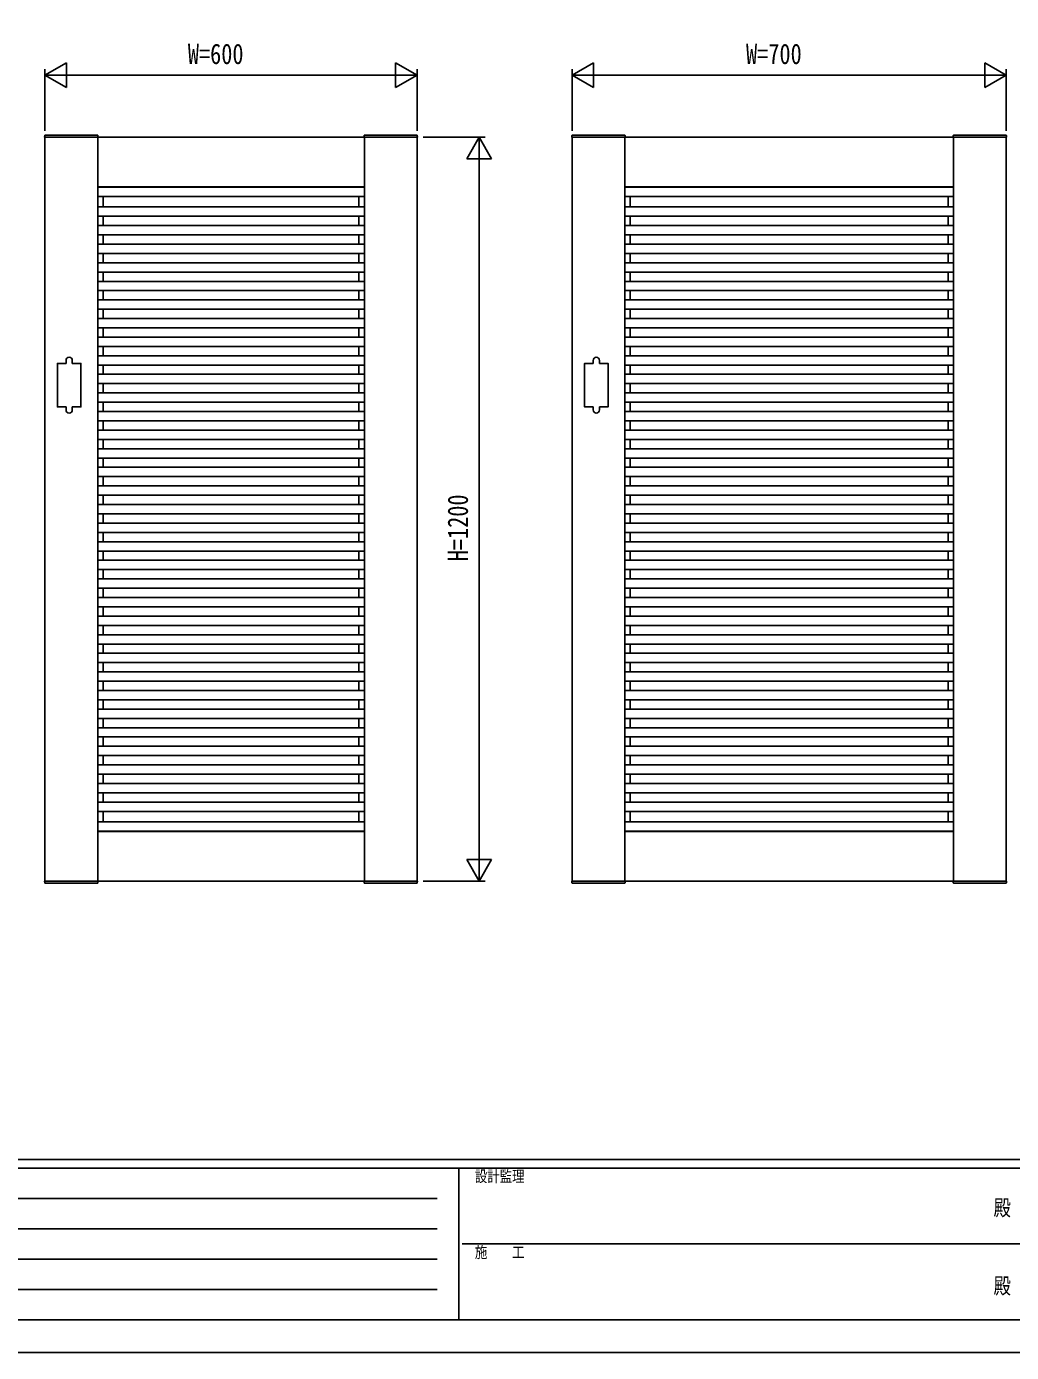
# Model space of a CAD drawing. Units: millimetres on the paper. Extents: x -297 to 297, y -210 to 210.
# Drawn here: x -163.7 to -4.9, y -210 to 3.9 of the extents above; entities that cross this region are included whole.
import ezdxf
from ezdxf.enums import TextEntityAlignment as Align

# ---------------------------------------------------------------- set-up
doc = ezdxf.new("R2010")
doc.units = ezdxf.units.MM
for name, color, linetype in [('0-2_YKK_A1', 4, 'Continuous'), ('0-3_YKK_D', 6, 'Continuous'), ('0-4_YKK_ZWAK', 7, 'Continuous')]:
    doc.layers.add(name, color=color, linetype=linetype)
doc.styles.add('ＭＳ ゴシック', font='')
doc.styles.get('ＭＳ ゴシック').set_extended_font_data('MS Gothic')

msp = doc.modelspace()

# ---------------------------------------------------------------- linework, layer by layer
at = {"layer": '0-2_YKK_A1'}
for p, q in [((-160.791, -13.713), (-160.804, -13.968)), ((-160.804, -13.968), (-152.204, -13.968)), ((-160.691, -13.618), (-152.318, -13.618)), ((-152.254, -13.968), (-152.254, -133.968)), ((-152.218, -13.713), (-152.204, -13.968)), ((-109.291, -13.713), (-109.304, -13.968)), ((-100.704, -13.968), (-109.304, -13.968)), ((-109.254, -13.968), (-109.254, -133.968)), ((-100.818, -13.618), (-109.191, -13.618)), ((-100.718, -13.713), (-100.704, -13.968)), ((-75.791, -13.713), (-75.804, -13.968)), ((-75.804, -13.968), (-67.204, -13.968)), ((-75.691, -13.618), (-67.318, -13.618)), ((-67.254, -13.968), (-67.254, -133.968)), ((-67.218, -13.713), (-67.204, -13.968)), ((-14.291, -13.713), (-14.304, -13.968)), ((-5.704, -13.968), (-14.304, -13.968)), ((-14.254, -13.968), (-14.254, -133.968)), ((-5.818, -13.618), (-14.191, -13.618)), ((-5.718, -13.713), (-5.704, -13.968)), ((-152.254, -21.968), (-109.254, -21.968)), ((-152.254, -22.048), (-109.254, -22.048)), ((-151.374, -21.968), (-151.374, -22.048)), ((-110.134, -21.968), (-110.134, -22.048)), ((-67.254, -21.968), (-14.254, -21.968)), ((-67.254, -22.048), (-14.254, -22.048)), ((-66.374, -21.968), (-66.374, -22.048)), ((-15.134, -21.968), (-15.134, -22.048)), ((-152.254, -23.548), (-109.254, -23.548)), ((-152.254, -25.218), (-109.254, -25.218)), ((-151.374, -23.548), (-151.374, -25.218)), ((-110.134, -23.548), (-110.134, -25.218)), ((-67.254, -23.548), (-14.254, -23.548)), ((-67.254, -25.218), (-14.254, -25.218)), ((-66.374, -23.548), (-66.374, -25.218)), ((-15.134, -23.548), (-15.134, -25.218)), ((-152.254, -26.718), (-109.254, -26.718)), ((-151.374, -26.718), (-151.374, -28.218)), ((-110.134, -26.718), (-110.134, -28.218)), ((-67.254, -26.718), (-14.254, -26.718)), ((-66.374, -26.718), (-66.374, -28.218)), ((-15.134, -26.718), (-15.134, -28.218)), ((-152.254, -28.218), (-109.254, -28.218)), ((-152.254, -29.718), (-109.254, -29.718)), ((-151.374, -29.718), (-151.374, -31.218)), ((-110.134, -29.718), (-110.134, -31.218)), ((-67.254, -28.218), (-14.254, -28.218)), ((-67.254, -29.718), (-14.254, -29.718)), ((-66.374, -29.718), (-66.374, -31.218)), ((-15.134, -29.718), (-15.134, -31.218)), ((-152.254, -31.218), (-109.254, -31.218)), ((-67.254, -31.218), (-14.254, -31.218)), ((-152.254, -32.718), (-109.254, -32.718)), ((-152.254, -34.218), (-109.254, -34.218)), ((-151.374, -32.718), (-151.374, -34.218)), ((-110.134, -32.718), (-110.134, -34.218)), ((-67.254, -32.718), (-14.254, -32.718)), ((-67.254, -34.218), (-14.254, -34.218)), ((-66.374, -32.718), (-66.374, -34.218)), ((-15.134, -32.718), (-15.134, -34.218)), ((-152.254, -35.718), (-109.254, -35.718)), ((-151.374, -35.718), (-151.374, -37.218)), ((-110.134, -35.718), (-110.134, -37.218)), ((-67.254, -35.718), (-14.254, -35.718)), ((-66.374, -35.718), (-66.374, -37.218)), ((-15.134, -35.718), (-15.134, -37.218)), ((-152.254, -37.218), (-109.254, -37.218)), ((-67.254, -37.218), (-14.254, -37.218)), ((-152.254, -38.718), (-109.254, -38.718)), ((-152.254, -40.218), (-109.254, -40.218)), ((-151.374, -38.718), (-151.374, -40.218)), ((-110.134, -38.718), (-110.134, -40.218)), ((-67.254, -38.718), (-14.254, -38.718)), ((-67.254, -40.218), (-14.254, -40.218)), ((-66.374, -38.718), (-66.374, -40.218)), ((-15.134, -38.718), (-15.134, -40.218)), ((-152.254, -41.718), (-109.254, -41.718)), ((-151.374, -41.718), (-151.374, -43.218)), ((-110.134, -41.718), (-110.134, -43.218)), ((-67.254, -41.718), (-14.254, -41.718)), ((-66.374, -41.718), (-66.374, -43.218)), ((-15.134, -41.718), (-15.134, -43.218)), ((-152.254, -43.218), (-109.254, -43.218)), ((-152.254, -44.718), (-109.254, -44.718)), ((-151.374, -44.718), (-151.374, -46.218)), ((-110.134, -44.718), (-110.134, -46.218)), ((-67.254, -43.218), (-14.254, -43.218)), ((-67.254, -44.718), (-14.254, -44.718)), ((-66.374, -44.718), (-66.374, -46.218)), ((-15.134, -44.718), (-15.134, -46.218)), ((-152.254, -46.218), (-109.254, -46.218)), ((-67.254, -46.218), (-14.254, -46.218)), ((-152.254, -47.718), (-109.254, -47.718)), ((-151.374, -47.718), (-151.374, -49.218)), ((-110.134, -47.718), (-110.134, -49.218)), ((-67.254, -47.718), (-14.254, -47.718)), ((-66.374, -47.718), (-66.374, -49.218)), ((-15.134, -47.718), (-15.134, -49.218)), ((-157.354, -50.468), (-157.354, -49.968)), ((-156.354, -50.468), (-156.354, -49.968)), ((-152.254, -49.218), (-109.254, -49.218)), ((-152.254, -50.718), (-109.254, -50.718)), ((-151.374, -50.718), (-151.374, -52.218)), ((-110.134, -50.718), (-110.134, -52.218)), ((-72.354, -50.468), (-72.354, -49.968)), ((-71.354, -50.468), (-71.354, -49.968)), ((-67.254, -49.218), (-14.254, -49.218)), ((-67.254, -50.718), (-14.254, -50.718)), ((-66.374, -50.718), (-66.374, -52.218)), ((-15.134, -50.718), (-15.134, -52.218)), ((-152.254, -52.218), (-109.254, -52.218)), ((-67.254, -52.218), (-14.254, -52.218)), ((-152.254, -53.718), (-109.254, -53.718)), ((-152.254, -55.218), (-109.254, -55.218)), ((-151.374, -53.718), (-151.374, -55.218)), ((-110.134, -53.718), (-110.134, -55.218)), ((-67.254, -53.718), (-14.254, -53.718)), ((-67.254, -55.218), (-14.254, -55.218)), ((-66.374, -53.718), (-66.374, -55.218)), ((-15.134, -53.718), (-15.134, -55.218)), ((-157.354, -57.468), (-157.354, -57.968)), ((-156.354, -57.468), (-156.354, -57.968)), ((-152.254, -56.718), (-109.254, -56.718)), ((-151.374, -56.718), (-151.374, -58.218)), ((-110.134, -56.718), (-110.134, -58.218)), ((-72.354, -57.468), (-72.354, -57.968)), ((-71.354, -57.468), (-71.354, -57.968)), ((-67.254, -56.718), (-14.254, -56.718)), ((-66.374, -56.718), (-66.374, -58.218)), ((-15.134, -56.718), (-15.134, -58.218)), ((-152.254, -58.218), (-109.254, -58.218)), ((-152.254, -59.718), (-109.254, -59.718)), ((-151.374, -59.718), (-151.374, -61.218)), ((-110.134, -59.718), (-110.134, -61.218)), ((-67.254, -58.218), (-14.254, -58.218)), ((-67.254, -59.718), (-14.254, -59.718)), ((-66.374, -59.718), (-66.374, -61.218)), ((-15.134, -59.718), (-15.134, -61.218)), ((-152.254, -61.218), (-109.254, -61.218)), ((-67.254, -61.218), (-14.254, -61.218)), ((-152.254, -62.718), (-109.254, -62.718)), ((-151.374, -62.718), (-151.374, -64.218)), ((-110.134, -62.718), (-110.134, -64.218)), ((-67.254, -62.718), (-14.254, -62.718)), ((-66.374, -62.718), (-66.374, -64.218)), ((-15.134, -62.718), (-15.134, -64.218)), ((-152.254, -64.218), (-109.254, -64.218)), ((-152.254, -65.718), (-109.254, -65.718)), ((-151.374, -65.718), (-151.374, -67.218)), ((-110.134, -65.718), (-110.134, -67.218)), ((-67.254, -64.218), (-14.254, -64.218)), ((-67.254, -65.718), (-14.254, -65.718)), ((-66.374, -65.718), (-66.374, -67.218)), ((-15.134, -65.718), (-15.134, -67.218)), ((-152.254, -67.218), (-109.254, -67.218)), ((-67.254, -67.218), (-14.254, -67.218)), ((-152.254, -68.718), (-109.254, -68.718)), ((-152.254, -70.218), (-109.254, -70.218)), ((-151.374, -68.718), (-151.374, -70.218)), ((-110.134, -68.718), (-110.134, -70.218)), ((-67.254, -68.718), (-14.254, -68.718)), ((-67.254, -70.218), (-14.254, -70.218)), ((-66.374, -68.718), (-66.374, -70.218)), ((-15.134, -68.718), (-15.134, -70.218)), ((-152.254, -71.718), (-109.254, -71.718)), ((-151.374, -71.718), (-151.374, -73.218)), ((-110.134, -71.718), (-110.134, -73.218)), ((-67.254, -71.718), (-14.254, -71.718)), ((-66.374, -71.718), (-66.374, -73.218)), ((-15.134, -71.718), (-15.134, -73.218)), ((-152.254, -73.218), (-109.254, -73.218)), ((-152.254, -74.718), (-109.254, -74.718)), ((-151.374, -74.718), (-151.374, -76.218)), ((-110.134, -74.718), (-110.134, -76.218)), ((-67.254, -73.218), (-14.254, -73.218)), ((-67.254, -74.718), (-14.254, -74.718)), ((-66.374, -74.718), (-66.374, -76.218)), ((-15.134, -74.718), (-15.134, -76.218)), ((-152.254, -76.218), (-109.254, -76.218)), ((-67.254, -76.218), (-14.254, -76.218)), ((-152.254, -77.718), (-109.254, -77.718)), ((-151.374, -77.718), (-151.374, -79.218)), ((-110.134, -77.718), (-110.134, -79.218)), ((-67.254, -77.718), (-14.254, -77.718)), ((-66.374, -77.718), (-66.374, -79.218)), ((-15.134, -77.718), (-15.134, -79.218)), ((-152.254, -79.218), (-109.254, -79.218)), ((-152.254, -80.718), (-109.254, -80.718)), ((-151.374, -80.718), (-151.374, -82.218)), ((-110.134, -80.718), (-110.134, -82.218)), ((-67.254, -79.218), (-14.254, -79.218)), ((-67.254, -80.718), (-14.254, -80.718)), ((-66.374, -80.718), (-66.374, -82.218)), ((-15.134, -80.718), (-15.134, -82.218)), ((-152.254, -82.218), (-109.254, -82.218)), ((-67.254, -82.218), (-14.254, -82.218)), ((-152.254, -83.718), (-109.254, -83.718)), ((-152.254, -85.218), (-109.254, -85.218)), ((-151.374, -83.718), (-151.374, -85.218)), ((-110.134, -83.718), (-110.134, -85.218)), ((-67.254, -83.718), (-14.254, -83.718)), ((-67.254, -85.218), (-14.254, -85.218)), ((-66.374, -83.718), (-66.374, -85.218)), ((-15.134, -83.718), (-15.134, -85.218)), ((-152.254, -86.718), (-109.254, -86.718)), ((-151.374, -86.718), (-151.374, -88.218)), ((-110.134, -86.718), (-110.134, -88.218)), ((-67.254, -86.718), (-14.254, -86.718)), ((-66.374, -86.718), (-66.374, -88.218)), ((-15.134, -86.718), (-15.134, -88.218)), ((-152.254, -88.218), (-109.254, -88.218)), ((-152.254, -89.718), (-109.254, -89.718)), ((-151.374, -89.718), (-151.374, -91.218)), ((-110.134, -89.718), (-110.134, -91.218)), ((-67.254, -88.218), (-14.254, -88.218)), ((-67.254, -89.718), (-14.254, -89.718)), ((-66.374, -89.718), (-66.374, -91.218)), ((-15.134, -89.718), (-15.134, -91.218)), ((-152.254, -91.218), (-109.254, -91.218)), ((-67.254, -91.218), (-14.254, -91.218)), ((-152.254, -92.718), (-109.254, -92.718)), ((-151.374, -92.718), (-151.374, -94.218)), ((-110.134, -92.718), (-110.134, -94.218)), ((-67.254, -92.718), (-14.254, -92.718)), ((-66.374, -92.718), (-66.374, -94.218)), ((-15.134, -92.718), (-15.134, -94.218)), ((-152.254, -94.218), (-109.254, -94.218)), ((-152.254, -95.718), (-109.254, -95.718)), ((-151.374, -95.718), (-151.374, -97.218)), ((-110.134, -95.718), (-110.134, -97.218)), ((-67.254, -94.218), (-14.254, -94.218)), ((-67.254, -95.718), (-14.254, -95.718)), ((-66.374, -95.718), (-66.374, -97.218)), ((-15.134, -95.718), (-15.134, -97.218)), ((-152.254, -97.218), (-109.254, -97.218)), ((-67.254, -97.218), (-14.254, -97.218)), ((-152.254, -98.718), (-109.254, -98.718)), ((-152.254, -100.218), (-109.254, -100.218)), ((-151.374, -98.718), (-151.374, -100.218)), ((-110.134, -98.718), (-110.134, -100.218)), ((-67.254, -98.718), (-14.254, -98.718)), ((-67.254, -100.218), (-14.254, -100.218)), ((-66.374, -98.718), (-66.374, -100.218)), ((-15.134, -98.718), (-15.134, -100.218)), ((-152.254, -101.718), (-109.254, -101.718)), ((-151.374, -101.718), (-151.374, -103.218)), ((-110.134, -101.718), (-110.134, -103.218)), ((-67.254, -101.718), (-14.254, -101.718)), ((-66.374, -101.718), (-66.374, -103.218)), ((-15.134, -101.718), (-15.134, -103.218)), ((-152.254, -103.218), (-109.254, -103.218)), ((-152.254, -104.718), (-109.254, -104.718)), ((-151.374, -104.718), (-151.374, -106.218)), ((-110.134, -104.718), (-110.134, -106.218)), ((-67.254, -103.218), (-14.254, -103.218)), ((-67.254, -104.718), (-14.254, -104.718)), ((-66.374, -104.718), (-66.374, -106.218)), ((-15.134, -104.718), (-15.134, -106.218)), ((-152.254, -106.218), (-109.254, -106.218)), ((-67.254, -106.218), (-14.254, -106.218)), ((-152.254, -107.718), (-109.254, -107.718)), ((-151.374, -107.718), (-151.374, -109.218)), ((-110.134, -107.718), (-110.134, -109.218)), ((-67.254, -107.718), (-14.254, -107.718)), ((-66.374, -107.718), (-66.374, -109.218)), ((-15.134, -107.718), (-15.134, -109.218)), ((-152.254, -109.218), (-109.254, -109.218)), ((-152.254, -110.718), (-109.254, -110.718)), ((-151.374, -110.718), (-151.374, -112.218)), ((-110.134, -110.718), (-110.134, -112.218)), ((-67.254, -109.218), (-14.254, -109.218)), ((-67.254, -110.718), (-14.254, -110.718)), ((-66.374, -110.718), (-66.374, -112.218)), ((-15.134, -110.718), (-15.134, -112.218)), ((-152.254, -112.218), (-109.254, -112.218)), ((-67.254, -112.218), (-14.254, -112.218)), ((-152.254, -113.718), (-109.254, -113.718)), ((-152.254, -115.218), (-109.254, -115.218)), ((-151.374, -113.718), (-151.374, -115.218)), ((-110.134, -113.718), (-110.134, -115.218)), ((-67.254, -113.718), (-14.254, -113.718)), ((-67.254, -115.218), (-14.254, -115.218)), ((-66.374, -113.718), (-66.374, -115.218)), ((-15.134, -113.718), (-15.134, -115.218)), ((-152.254, -116.718), (-109.254, -116.718)), ((-151.374, -116.718), (-151.374, -118.218)), ((-110.134, -116.718), (-110.134, -118.218)), ((-67.254, -116.718), (-14.254, -116.718)), ((-66.374, -116.718), (-66.374, -118.218)), ((-15.134, -116.718), (-15.134, -118.218)), ((-152.254, -118.218), (-109.254, -118.218)), ((-152.254, -119.718), (-109.254, -119.718)), ((-151.374, -119.718), (-151.374, -121.218)), ((-110.134, -119.718), (-110.134, -121.218)), ((-67.254, -118.218), (-14.254, -118.218)), ((-67.254, -119.718), (-14.254, -119.718)), ((-66.374, -119.718), (-66.374, -121.218)), ((-15.134, -119.718), (-15.134, -121.218)), ((-152.254, -121.218), (-109.254, -121.218)), ((-67.254, -121.218), (-14.254, -121.218)), ((-152.254, -122.718), (-109.254, -122.718)), ((-152.254, -122.718), (-109.254, -122.718)), ((-151.374, -122.718), (-151.374, -124.388)), ((-110.134, -122.718), (-110.134, -124.388)), ((-67.254, -122.718), (-14.254, -122.718)), ((-67.254, -122.718), (-14.254, -122.718)), ((-66.374, -122.718), (-66.374, -124.388)), ((-15.134, -122.718), (-15.134, -124.388)), ((-152.254, -124.388), (-109.254, -124.388)), ((-152.254, -125.888), (-109.254, -125.888)), ((-152.254, -125.968), (-109.254, -125.968)), ((-151.374, -125.888), (-151.374, -125.968)), ((-110.134, -125.888), (-110.134, -125.968)), ((-67.254, -124.388), (-14.254, -124.388)), ((-67.254, -125.888), (-14.254, -125.888)), ((-67.254, -125.968), (-14.254, -125.968)), ((-66.374, -125.888), (-66.374, -125.968)), ((-15.134, -125.888), (-15.134, -125.968)), ((-160.804, -133.968), (-152.204, -133.968)), ((-160.791, -134.223), (-160.804, -133.968)), ((-160.691, -134.318), (-152.318, -134.318)), ((-152.218, -134.223), (-152.204, -133.968)), ((-100.704, -133.968), (-109.304, -133.968)), ((-109.291, -134.223), (-109.304, -133.968)), ((-100.818, -134.318), (-109.191, -134.318)), ((-100.718, -134.223), (-100.704, -133.968)), ((-75.804, -133.968), (-67.204, -133.968)), ((-75.791, -134.223), (-75.804, -133.968)), ((-75.691, -134.318), (-67.318, -134.318)), ((-67.218, -134.223), (-67.204, -133.968)), ((-5.704, -133.968), (-14.304, -133.968)), ((-14.291, -134.223), (-14.304, -133.968)), ((-5.818, -134.318), (-14.191, -134.318)), ((-5.718, -134.223), (-5.704, -133.968))]:
    msp.add_line(p, q, dxfattribs=at)
for points in [[(-160.754, -13.968), (-100.754, -13.968), (-100.754, -133.968), (-160.754, -133.968)], [(-75.754, -13.968), (-5.754, -13.968), (-5.754, -133.968), (-75.754, -133.968)]]:
    msp.add_lwpolyline(points, close=True, dxfattribs=at)
for points in [[(-157.354, -50.468), (-158.754, -50.468), (-158.754, -57.468), (-157.354, -57.468)], [(-156.354, -57.468), (-154.954, -57.468), (-154.954, -50.468), (-156.354, -50.468)], [(-72.354, -50.468), (-73.754, -50.468), (-73.754, -57.468), (-72.354, -57.468)], [(-71.354, -57.468), (-69.954, -57.468), (-69.954, -50.468), (-71.354, -50.468)]]:
    msp.add_lwpolyline(points, dxfattribs=at)
for centre, radius, start, end in [((-160.691, -13.718), 0.1, 90, 177), ((-152.318, -13.718), 0.1, 3, 90), ((-109.191, -13.718), 0.1, 90, 177), ((-100.818, -13.718), 0.1, 3, 90), ((-75.691, -13.718), 0.1, 90, 177), ((-67.318, -13.718), 0.1, 3, 90), ((-14.191, -13.718), 0.1, 90, 177), ((-5.818, -13.718), 0.1, 3, 90), ((-156.854, -49.968), 0.5, 0, 180), ((-71.854, -49.968), 0.5, 0, 180), ((-156.854, -57.968), 0.5, 180, 0), ((-71.854, -57.968), 0.5, 180, 0), ((-160.691, -134.218), 0.1, 183, 270), ((-152.318, -134.218), 0.1, 270, 357), ((-109.191, -134.218), 0.1, 183, 270), ((-100.818, -134.218), 0.1, 270, 357), ((-75.691, -134.218), 0.1, 183, 270), ((-67.318, -134.218), 0.1, 270, 357), ((-14.191, -134.218), 0.1, 183, 270), ((-5.818, -134.218), 0.1, 270, 357)]:
    msp.add_arc(centre, radius, start, end, dxfattribs=at)
at = {"layer": '0-3_YKK_D'}
for p, q in [((-160.754, -3.968), (-157.29, -1.968)), ((-157.29, -5.968), (-157.29, -1.968)), ((-100.754, -3.968), (-104.218, -1.968)), ((-104.218, -1.968), (-104.218, -5.968)), ((-75.754, -3.968), (-72.29, -1.968)), ((-72.29, -5.968), (-72.29, -1.968)), ((-5.754, -3.968), (-9.218, -1.968)), ((-9.218, -1.968), (-9.218, -5.968)), ((-160.754, -12.968), (-160.754, -2.968)), ((-160.754, -3.968), (-157.29, -5.968)), ((-160.754, -3.968), (-153.826, -3.968)), ((-156.754, -3.968), (-104.754, -3.968)), ((-100.754, -3.968), (-107.683, -3.968)), ((-100.754, -3.968), (-104.218, -5.968)), ((-100.754, -12.968), (-100.754, -2.968)), ((-75.754, -12.968), (-75.754, -2.968)), ((-75.754, -3.968), (-72.29, -5.968)), ((-75.754, -3.968), (-68.826, -3.968)), ((-71.754, -3.968), (-9.754, -3.968)), ((-5.754, -3.968), (-12.683, -3.968)), ((-5.754, -3.968), (-9.218, -5.968)), ((-5.754, -12.968), (-5.754, -2.968)), ((-99.754, -13.968), (-89.754, -13.968)), ((-90.754, -13.968), (-92.754, -17.432)), ((-90.754, -13.968), (-88.754, -17.432)), ((-90.754, -13.968), (-90.754, -20.896)), ((-92.754, -17.432), (-88.754, -17.432)), ((-90.754, -17.968), (-90.754, -129.968)), ((-90.754, -133.968), (-90.754, -127.04)), ((-90.754, -133.968), (-92.754, -130.504)), ((-88.754, -130.504), (-92.754, -130.504)), ((-90.754, -133.968), (-88.754, -130.504)), ((-99.754, -133.968), (-89.754, -133.968))]:
    msp.add_line(p, q, dxfattribs=at)
at = {"layer": '0-4_YKK_ZWAK'}
for p, q in [((270.001, -178.85), (-275.999, -178.85)), ((-93.999, -180.25), (-275.999, -180.25)), ((-93.999, -180.25), (-93.999, -204.75)), ((-2.999, -180.25), (-93.999, -180.25)), ((-273.024, -185.15), (-97.499, -185.15)), ((-273.024, -190.05), (-97.499, -190.05)), ((-93.474, -192.5), (-2.999, -192.5)), ((-273.024, -194.95), (-97.499, -194.95)), ((-273.024, -199.85), (-97.499, -199.85)), ((-275.999, -204.75), (-93.999, -204.75)), ((-93.999, -204.75), (-2.999, -204.75))]:
    msp.add_line(p, q, dxfattribs=at)
msp.add_lwpolyline([(-297, -210), (297, -210), (297, 210), (-297, 210)], close=True, dxfattribs=at)

# ---------------------------------------------------------------- texts
at = {"layer": '0-3_YKK_D', "style": 'ＭＳ ゴシック', "width": 0.8}
for s, p in [('W=600', (-137.714, -3.168)), ('W=700', (-47.714, -3.168))]:
    msp.add_text(s, height=3.299, dxfattribs=at).set_placement(p, align=Align.BOTTOM_LEFT)
msp.add_text('H=1200', height=3.299, rotation=90, dxfattribs=at).set_placement((-91.554, -82.368), align=Align.BOTTOM_LEFT)
at = {"layer": '0-4_YKK_ZWAK', "style": 'ＭＳ ゴシック', "width": 0.8}
for s, height, p in [('設計監理', 1.833, (-91.432, -183.05)), ('殿', 2.566, (-7.807, -188.708)), ('施\u3000\u3000工', 1.833, (-91.432, -195.3)), ('殿', 2.566, (-7.807, -201.308))]:
    msp.add_text(s, height=height, dxfattribs=at).set_placement(p, align=Align.BOTTOM_LEFT)

doc.saveas('drawing.dxf')
